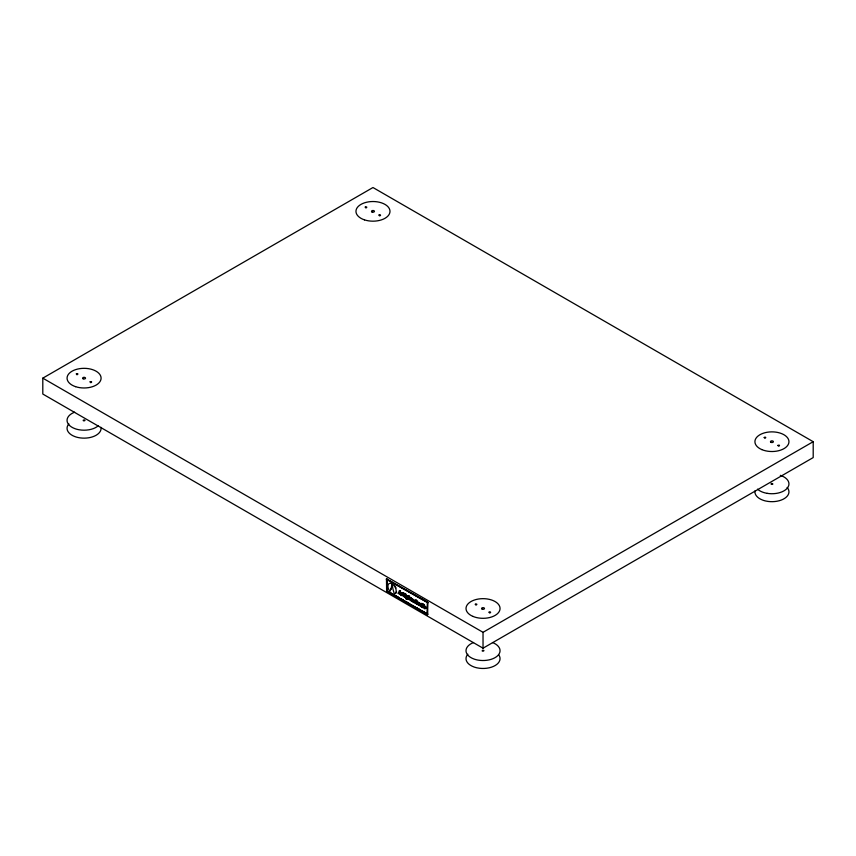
<?xml version="1.0" encoding="UTF-8"?>
<svg xmlns="http://www.w3.org/2000/svg" width="856" height="856" viewBox="0 0 856 856"><rect width="100%" height="100%" fill="white"/><g stroke="black" fill="none" stroke-linecap="round" stroke-linejoin="round"><path stroke-width="1.28" d="M410.987 599.992L410.602 600.623L411.832 600.891M412.014 599.254L411.469 598.173M426.341 608.092L425.496 606.241M407.092 596.718C405.605 598.387 408.633 596.974 407.991 595.904L408.087 595.509M410.687 599.478L410.163 599.799L411.062 599.264M412.571 598.826L411.832 601.329L412.635 601.789L413.17 600.206L413.116 602.078L414.325 602.324M413.716 600.484L413.009 600.163M401.678 592.534L400.929 595.038L401.753 595.509L402.823 593.144M402.62 594.342L403.101 593.294M404.417 595.958L403.647 595.637L404.642 594.246M386.238 579.105L427.519 602.357L427.551 614.672L386.612 591.303L386.495 578.956M386.612 578.881L427.625 601.993L427.497 614.49M419.001 603.769L418.188 604.347L418.723 602.378M427.497 601.896L427.23 614.244L386.837 590.854L387.126 579.03L386.612 579.319L386.698 590.918L427.615 613.977L427.112 614.266M421.623 604.935L420.788 605.93L421.259 604.443M405.113 593.561L404.62 594.449L405.455 594.931L405.947 594.043M408.333 596.6L409.553 596.867L408.333 596.6L408.826 595.701M409.179 597.081L409.66 596.183M421.066 606.658L421.505 606.091L421.066 606.658L422.211 606.883M423.517 605.363L423.998 604.464L423.517 605.363L422.671 604.871L423.164 603.983M402.395 592.951L401.935 593.722L402.716 593.508M402.695 594.192L403.583 592.898L402.78 593.615M402.983 594.364L402.951 596.043L404.321 596.557M403.069 593.978L403.165 593.39M417.889 601.896L417.407 604.443L419.643 605.395M405.07 597.424L405.808 594.92L405.07 597.424L404.225 596.942L404.974 594.438M409.157 599.35L407.948 599.082L408.687 596.578M408.783 599.564L409.521 597.06M414.593 600.527C411.811 598.13 414.625 599.885 413.94 602.549M419.183 602.635L418.391 604.432M419.258 605.62L419.996 603.116M421.88 603.32L421.505 603.544C421.591 603.705 417.461 605.278 421.12 606.316M421.837 607.107L422.704 603.801M423.506 607.632L422.286 607.364L423.025 604.86M423.121 607.846L423.87 605.342M391.62 587.644L391.952 585.59M402.288 594.364L401.753 595.509M403.775 594.824L404.364 593.326M386.612 579.319L427.39 602.538M410.613 600.206L409.403 599.778L409.607 598.654A1.83 1.059 60 0 1 410.12 598.783C409.136 597.21 412.335 597.574 411.447 601.105M400.094 592.727L399.217 592.662L399.977 591.689M416.316 602.089L415.428 602.025L416.198 601.051M415.556 600.11L416.851 600.42L415.556 600.11L414.208 602.699L414.925 603.116L415.577 602.367M399.72 590.522L397.987 593.336L398.714 593.754L399.367 593.005M428 602.774L427.583 602.431M406.193 595.466L406.204 596.3M425.1 606.647L424.48 607.707L425.272 608.06M421.013 606.005L420.885 604.668M424.886 608.274L424.715 606.872M83.385 419.964C82.165 421.505 86.52 420.799 84.444 419.847M482.345 650.303C481.265 652.165 485.834 650.635 483.03 650.143M405.969 598.119C408.141 598.676 405.359 598.943 406.472 597.798M42.8 378.149L372.97 187.528L813.2 441.696L813.2 457.575L483.03 648.195L42.8 394.038L42.8 378.149L483.03 632.317L813.2 441.696M390.09 590.95L389.705 591.175A5.842 3.371 60 0 1 388.1 584.99A5.842 3.371 60 0 1 391.898 583.749L392.283 583.535A24.182 13.964 60 0 1 392.262 583.92A24.182 13.964 60 0 0 394.434 593.904L394.809 593.679M392.615 583.728L392.241 583.952A5.842 3.371 60 0 1 396.039 589.57A5.842 3.371 60 0 1 394.434 593.904M386.741 590.961L392.893 594.075M399.345 590.747L400.64 591.057M398.992 593.229L400.148 593.454M399.763 593.679L400.223 594.192M399.848 594.406L401.09 594.685M406.054 597.349L405.498 596.878L406.375 596.546M406.782 596.332C407.349 597.755 405.594 595.872 407.488 595.862M405.68 597.574C405.402 600.623 409.414 599.211 406.621 597.135M415.203 602.581L416.358 602.817M415.984 603.041L416.444 603.555M416.059 603.769L417.3 604.047M418.488 605.171L418.67 604.732M421.719 604.39L421.034 604.689L421.387 605.791M422.671 604.871L423.902 605.139M427.112 614.704L427.872 614.266M771.556 483.383C769.48 484.346 773.835 485.042 772.615 483.512M406.129 596.514L405.905 597.092M410.185 597.616L411.265 598.012M405.958 596.76L405.937 595.615L407.991 595.904M403.197 593.112L403.989 593.55M404.728 593.775L405.562 594.257M408.44 595.926L409.286 596.407M422.778 604.197L423.624 604.689M421.505 603.544L422.318 604.015M401.293 592.748L402.02 593.165M404.588 594.653L405.434 595.145M408.301 596.803L409.147 597.285M412.196 599.05L412.945 599.478M417.514 602.11L418.338 602.592M418.798 602.859L419.622 603.33M422.65 605.074L423.485 605.567M395.194 595.402L398.661 597.402M400.961 598.729L403.272 600.067M405.584 601.394L409.04 603.394M417.107 608.06L419.419 609.386M421.73 610.724L425.186 612.714M424.191 607.632L424.02 606.872A1.905 1.102 60 0 1 424.073 606.401M416.476 600.634L416.925 604.272M400.255 591.271L400.704 594.909M415.813 601.265L415.93 602.314M399.602 591.903L399.72 592.951M483.03 632.317L483.03 648.195M780.319 475.348A17.024 9.833 0 0 1 787.606 487.738A17.024 9.833 0 0 1 767.137 493.334M757.549 489.161A17.024 9.833 0 0 0 762.728 492.179A16.981 9.801 0 0 0 767.137 493.334M787.135 487.428A17.024 9.833 0 0 1 784.61 498.406A17.024 9.833 0 0 1 765.981 501.06A16.981 9.801 0 0 1 762.728 500.118A17.024 9.833 0 0 1 754.992 490.884M98.451 425.625A17.024 9.833 0 0 1 79.276 429.798A16.981 9.801 0 0 1 74.868 428.631A17.024 9.833 0 0 1 74.611 412.185M101.019 427.347A17.024 9.833 0 0 1 78.11 437.523A16.981 9.801 0 0 1 74.868 436.581A17.024 9.833 0 0 1 68.865 423.891M492.489 642.524A17.024 9.833 0 0 1 498.449 654.861A17.024 9.833 0 0 1 478.237 660.126A16.981 9.801 0 0 1 473.828 658.97A17.024 9.833 0 0 1 473.571 642.524M498.759 654.883A17.024 9.833 0 0 1 495.282 665.465A17.024 9.833 0 0 1 477.081 667.851A16.981 9.801 0 0 1 473.828 666.91A17.024 9.833 0 0 1 467.825 654.219M391.898 583.749A24.182 13.964 60 0 1 389.705 591.175M392.048 585.761A24.182 13.964 60 0 1 391.663 587.483M391.363 588.436A24.182 13.964 60 0 1 390.86 589.624M392.005 583.396A5.842 3.371 60 0 1 392.283 583.535M394.477 585.408A5.842 3.371 60 0 1 396.007 588.029M396.489 591.742A5.842 3.371 60 0 1 395.579 593.326M425.967 608.06L424.886 608.926L423.634 607.097A1.905 1.102 60 0 1 423.763 606.455L425.111 606.455L425.967 608.06M76.366 373.879C76.783 376.287 79.608 372.724 76.366 373.879M90.126 381.819C90.533 384.226 93.368 380.663 90.126 381.819M365.266 207.088C365.683 209.485 368.508 205.932 365.266 207.088M379.026 215.027C379.433 217.435 382.268 213.872 379.026 215.027M475.326 604.218C475.733 606.615 478.568 603.063 475.326 604.218M489.086 612.158C489.493 614.565 492.318 611.002 489.086 612.158M764.226 437.416C764.633 439.824 767.468 436.271 764.226 437.416M777.986 445.366C778.393 447.763 781.218 444.211 777.986 445.366M482.303 609.215A1.455 0.845 0 0 0 484.485 608.488A1.455 0.845 0 0 0 482.303 607.76A1.455 0.845 0 0 0 482.303 609.215M472.919 616.395A17.024 9.833 0 0 0 499.947 609.59A17.024 9.833 0 0 0 476.225 599.478A17.024 9.833 0 0 0 472.919 616.395M771.203 442.424A1.455 0.845 0 0 0 773.385 441.696A1.455 0.845 0 0 0 771.203 440.958A1.455 0.845 0 0 0 771.203 442.424M761.819 449.603A17.024 9.833 0 0 0 788.847 442.787A17.024 9.833 0 0 0 765.125 432.687A17.024 9.833 0 0 0 761.819 449.603M372.007 211.988A1.455 0.845 0 0 0 374.404 211.518A1.455 0.845 0 0 0 372.499 210.555A1.455 0.845 0 0 0 372.007 211.988M364.463 219.864A17.024 9.833 0 0 0 389.994 211.357A17.024 9.833 0 0 0 364.463 202.84A17.024 9.833 0 0 0 364.463 219.864M83.107 378.78A1.455 0.845 0 0 0 85.504 378.309A1.455 0.845 0 0 0 83.599 377.357A1.455 0.845 0 0 0 83.107 378.78M75.563 386.666A17.024 9.833 0 0 0 101.094 378.149A17.024 9.833 0 0 0 75.563 369.642A17.024 9.833 0 0 0 75.563 386.666"/></g></svg>
